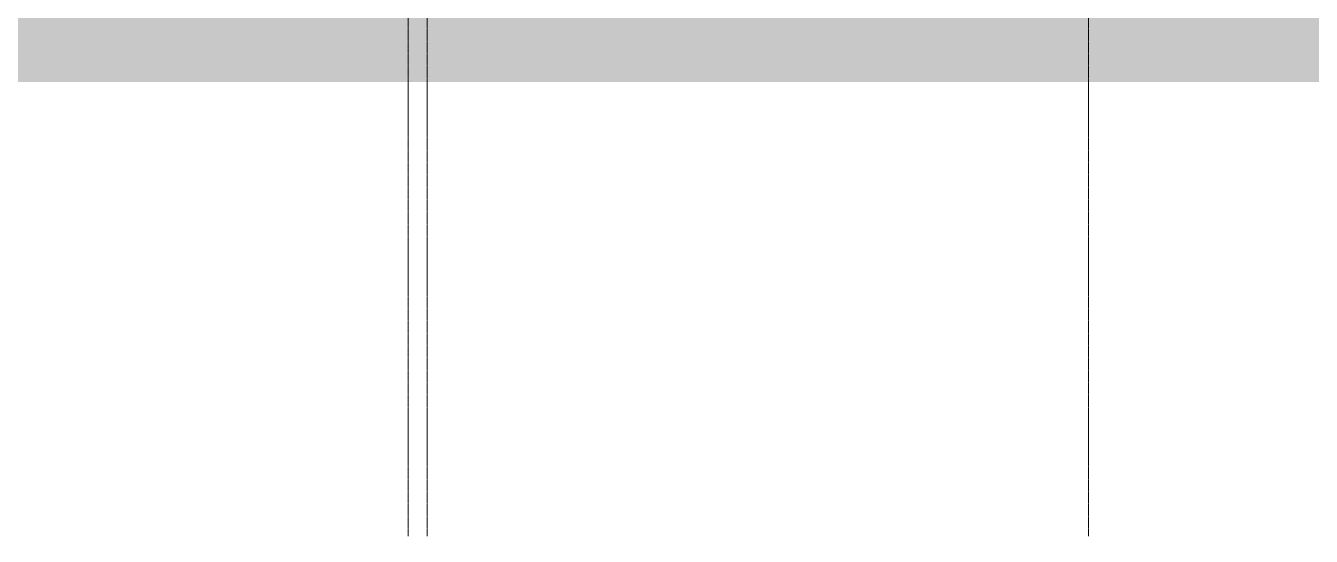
# Model space of a CAD drawing. Header units: inches. Extents: x -23445 to -32, y -314 to 853.
# Drawn here: x -18400 to -17853, y -273 to -56 of the extents above; entities that cross this region are included whole.
import ezdxf

# ---------------------------------------------------------------- set-up
doc = ezdxf.new("R2010")
doc.units = ezdxf.units.IN
doc.header["$MEASUREMENT"] = 0
doc.linetypes.add('Grid Line 1_2_', pattern=[0.875, 0.5, -0.125, 0.125, -0.125])
doc.layers.add('C-TOPO', color=7, linetype='Continuous', lineweight=9)
doc.layers.add('S-GRID', color=1, linetype='Continuous', lineweight=9)

msp = doc.modelspace()

# ---------------------------------------------------------------- hatches: boundary and pattern name
at = {"layer": 'C-TOPO'}
h = msp.add_hatch(dxfattribs=at)
h.set_pattern_fill('FP_12', color=256, style=0, pattern_type=2)
h.set_pattern_definition([(0, (-33544.22, 67.247), (48, 48), [48, -48]), (0, (-33544.22, 85.247), (48, 48), [48, -48]), (0, (-33544.22, 103.247), (48, 48), [48, -48]), (90, (-33538.22, 109.247), (-48, 48), [48, -48]), (90, (-33520.22, 109.247), (-48, 48), [48, -48]), (90, (-33502.22, 109.247), (-48, 48), [48, -48])])
h.paths.add_polyline_path([(-18909.36, -79.83), (-14603.53, -79.83), (-14603.53, -48), (-14616.53, -48), (-14616.53, -36), (-14611.53, -36), (-14611.53, -6), (-17719.9, -6), (-17735.76, -6.33), (-17833.05, -6.32), (-17852.53, -6), (-17852.53, -12), (-17933.65, -12), (-17933.65, -6), (-18200.9, -6), (-18200.9, -12), (-18282.65, -12), (-18282.65, -6), (-18818.28, -6), (-18818.28, -36), (-18815.28, -36), (-18815.28, -48), (-18833.28, -48), (-18833.28, -36), (-18832.28, -35.98), (-18832.28, 0), (-18909.36, 0), (-18909.36, -6.96)], flags=0)
h.paths.add_polyline_path([(-17786.39, -0.32), (-17735.26, -0.32), (-17719.9, 0), (-17848.4, 0), (-17833.05, -0.32)], flags=0)

# ---------------------------------------------------------------- linework, layer by layer
at = {"layer": 'S-GRID', "linetype": 'Grid Line 1_2_'}
for p, q in [((-18236.78, -273.16), (-18236.78, 671.89)), ((-18236.78, -273.16), (-18236.78, 671.89)), ((-18228.78, -273.16), (-18228.78, 671.89)), ((-17947.28, -273.16), (-17947.28, 671.89)), ((-17947.28, -273.16), (-17947.28, 671.89))]:
    msp.add_line(p, q, dxfattribs=at)

doc.saveas('drawing.dxf')
